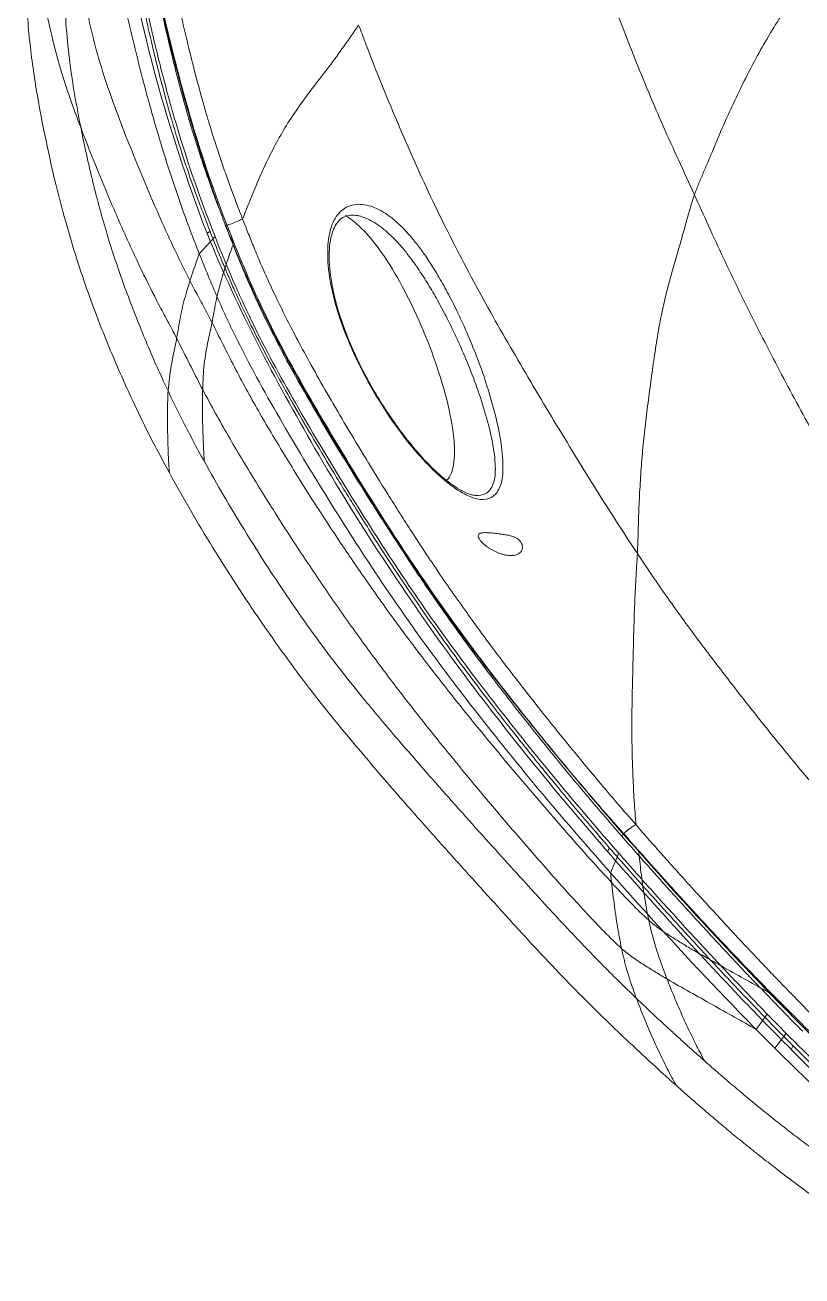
# Model space of a CAD drawing. Header units: inches. Extents: x 143011 to 144494, y -46023 to -44974.
# Drawn here: x 144004.98 to 144024.38, y -45946.46 to -45915.22 of the extents above; entities that cross this region are included whole.
import ezdxf

# ---------------------------------------------------------------- set-up
doc = ezdxf.new("R2010")
doc.units = ezdxf.units.IN
doc.header["$LTSCALE"] = 2
doc.header["$MEASUREMENT"] = 0
doc.layers.add('PRODUCT', color=1, linetype='CONTINUOUS', lineweight=15)

msp = doc.modelspace()

# ---------------------------------------------------------------- linework, layer by layer
at = {"layer": 'PRODUCT', "linetype": 'ByBlock'}
for p, q in [((144013.318, -45919.983), (144013.321, -45919.984)), ((144009.332, -45920.928), (144009.726, -45920.501)), ((144010.174, -45920.704), (144010.125, -45920.476)), ((144020.301, -45935.835), (144020.203, -45935.743)), ((144019.599, -45936.388), (144019.806, -45935.899)), ((144023.646, -45939.43), (144024.064, -45939.895)), ((144023.238, -45940.3), (144023.512, -45939.916)), ((144023.701, -45940.766), (144023.988, -45940.401))]:
    msp.add_line(p, q, dxfattribs=at)
for points, start_tangent, end_tangent in [([(144021.694, -45919.458), (144021.294, -45918.585), (144020.916, -45917.745), (144020.553, -45916.9), (144020.206, -45916.051), (144019.873, -45915.198), (144019.556, -45914.342), (144019.255, -45913.482), (144018.979, -45912.617), (144018.762, -45911.745), (144018.618, -45910.867), (144018.51, -45909.988), (144018.417, -45909.109), (144018.341, -45908.233)], (-0.414873, 0.909879), (-0.075542, 0.997143)), ([(144009.332, -45920.928), (144009.105, -45920.341), (144008.888, -45919.748), (144008.685, -45919.154), (144008.494, -45918.566), (144008.31, -45917.968), (144008.128, -45917.336), (144007.941, -45916.643), (144007.747, -45915.88), (144007.549, -45915.051), (144007.355, -45914.151), (144007.186, -45913.164), (144007.065, -45912.08), (144007.011, -45910.892), (144007.025, -45909.602)], (-0.368086, 0.929792), (0.0304, 0.999538)), ([(144009.518, -45920.401), (144008.4, -45917.056), (144007.547, -45913.153), (144007.386, -45909.805)], (-0.360668, 0.932694), (0.02387, 0.999715)), ([(144007.491, -45909.679), (144007.475, -45910.226), (144007.471, -45910.837), (144007.489, -45911.509), (144007.538, -45912.251), (144007.634, -45913.087), (144007.782, -45913.986), (144007.96, -45914.854), (144008.135, -45915.626), (144008.301, -45916.308), (144008.46, -45916.924), (144008.616, -45917.489), (144008.77, -45918.005), (144008.916, -45918.467), (144009.052, -45918.876), (144009.18, -45919.242), (144009.299, -45919.571), (144009.409, -45919.867)], (-0.036808, -0.999322), (0.352858, -0.935677)), ([(144007.532, -45909.689), (144007.582, -45912.11), (144007.753, -45913.463), (144008.033, -45914.869), (144008.376, -45916.302), (144008.769, -45917.737), (144009.726, -45920.501)], (-0.031136, -0.999515), (0.365944, -0.930637)), ([(144010.125, -45920.476), (144009.181, -45917.757), (144008.788, -45916.346), (144008.443, -45914.935), (144008.156, -45913.548), (144007.974, -45912.206), (144007.91, -45909.779)], (-0.366978, 0.93023), (0.027244, 0.999629)), ([(144007.915, -45909.815), (144007.906, -45911.094), (144007.97, -45912.275), (144008.105, -45913.353), (144008.287, -45914.335), (144008.49, -45915.234), (144008.695, -45916.064), (144008.893, -45916.811), (144009.084, -45917.494), (144009.277, -45918.141), (144009.48, -45918.781), (144009.698, -45919.425), (144009.93, -45920.069), (144010.174, -45920.704)], (-0.027736, -0.999615), (0.36894, -0.929453)), ([(144007.923, -45909.782), (144007.912, -45910.123), (144007.905, -45910.494), (144007.904, -45910.9), (144007.913, -45911.344), (144007.935, -45911.829), (144007.976, -45912.362), (144008.043, -45912.954), (144008.142, -45913.612), (144008.28, -45914.341), (144008.452, -45915.134), (144008.639, -45915.929), (144008.82, -45916.648), (144008.993, -45917.286), (144009.158, -45917.85), (144009.318, -45918.355), (144009.469, -45918.809), (144009.613, -45919.218), (144009.748, -45919.588), (144009.875, -45919.924)], (-0.036956, -0.999317), (0.357678, -0.933845)), ([(144008.356, -45909.757), (144008.346, -45910.094), (144008.34, -45910.46), (144008.34, -45910.859), (144008.349, -45911.294), (144008.373, -45911.769), (144008.414, -45912.291), (144008.481, -45912.869), (144008.579, -45913.513), (144008.716, -45914.23), (144008.888, -45915.016), (144009.074, -45915.804), (144009.254, -45916.517), (144009.426, -45917.148), (144009.589, -45917.705), (144009.746, -45918.204), (144009.896, -45918.653), (144010.037, -45919.057), (144010.171, -45919.424), (144010.296, -45919.757), (144010.413, -45920.061)], (-0.035112, -0.999383), (0.363939, -0.931423)), ([(144005.245, -45910.546), (144005.213, -45911.36), (144005.214, -45912.191), (144005.259, -45913.029), (144005.35, -45913.878), (144005.488, -45914.732), (144005.673, -45915.588), (144005.909, -45916.443), (144006.191, -45917.282), (144006.498, -45918.102), (144006.823, -45918.914), (144007.161, -45919.722), (144007.336, -45920.127), (144007.517, -45920.534), (144007.705, -45920.943), (144007.9, -45921.354), (144008.318, -45922.189), (144008.542, -45922.609), (144008.767, -45923.038)], (-0.055433, -0.998462), (0.455534, -0.890219)), ([(144009.65, -45922.646), (144009.436, -45922.24), (144009.224, -45921.842), (144009.02, -45921.445), (144008.824, -45921.048), (144008.454, -45920.256), (144008.106, -45919.462), (144007.774, -45918.667), (144007.455, -45917.872), (144007.157, -45917.073), (144006.888, -45916.271), (144006.664, -45915.462), (144006.488, -45914.652), (144006.356, -45913.844), (144006.269, -45913.041), (144006.225, -45912.246), (144006.223, -45911.453), (144006.255, -45910.656)], (-0.456131, 0.889913), (0.056387, 0.998409)), ([(144021.694, -45919.458), (144021.8, -45919.184), (144021.912, -45918.918), (144022.142, -45918.375), (144022.379, -45917.811), (144022.633, -45917.246), (144022.903, -45916.683), (144023.193, -45916.12), (144023.508, -45915.557), (144023.853, -45914.995), (144024.228, -45914.434), (144024.631, -45913.875), (144025.064, -45913.324), (144025.528, -45912.776), (144026.019, -45912.23), (144026.532, -45911.69), (144027.059, -45911.156)], (0.332006, 0.943277), (0.707817, 0.706396)), ([(144005.019, -45912.255), (144004.992, -45913.857), (144005.072, -45915.343), (144005.245, -45916.712), (144005.476, -45917.96), (144005.728, -45919.096), (144005.997, -45920.13), (144006.276, -45921.062), (144006.557, -45921.897), (144006.836, -45922.648), (144007.111, -45923.335), (144007.387, -45923.978), (144007.669, -45924.598), (144007.962, -45925.205), (144008.267, -45925.804), (144008.585, -45926.396)], (-0.05445, -0.998516), (0.480271, -0.87712)), ([(144005.991, -45912.487), (144005.964, -45914.422), (144006.102, -45916.161), (144006.364, -45917.723), (144006.678, -45919.146), (144007.037, -45920.462), (144007.45, -45921.705), (144007.913, -45922.903), (144008.41, -45924.048), (144008.932, -45925.127), (144009.459, -45926.117)], (-0.058442, -0.998291), (0.484307, -0.874898)), ([(144010.413, -45920.061), (144010.567, -45919.671), (144010.767, -45919.185), (144010.985, -45918.699), (144011.229, -45918.211), (144011.508, -45917.724), (144011.832, -45917.238), (144012.189, -45916.751), (144012.565, -45916.262), (144012.94, -45915.749), (144013.31, -45915.216)], (0.360656, 0.932699), (0.566399, 0.824131)), ([(144020.27, -45928.414), (144019.716, -45927.566), (144019.176, -45926.711), (144018.645, -45925.852), (144018.123, -45924.989), (144017.606, -45924.123), (144017.097, -45923.254), (144016.6, -45922.381), (144016.12, -45921.501), (144015.657, -45920.615), (144015.215, -45919.723), (144014.797, -45918.825), (144014.4, -45917.923), (144014.018, -45917.019), (144013.654, -45916.115), (144013.481, -45915.663), (144013.31, -45915.216)], (-0.555284, 0.831661), (-0.363245, 0.931694)), ([(144021.694, -45919.458), (144021.596, -45919.761), (144021.507, -45920.074), (144021.335, -45920.689), (144021.161, -45921.287), (144021, -45921.885), (144020.864, -45922.483), (144020.757, -45923.08), (144020.668, -45923.677), (144020.586, -45924.274), (144020.507, -45924.873), (144020.437, -45925.471), (144020.382, -45926.068), (144020.34, -45926.665), (144020.309, -45927.26), (144020.29, -45927.844), (144020.282, -45928.132), (144020.27, -45928.414)], (-0.331805, -0.943348), (-0.051913, -0.998652)), ([(144021.694, -45919.458), (144022.048, -45920.235), (144022.42, -45921.038), (144023.203, -45922.645), (144024.03, -45924.245), (144024.908, -45925.831), (144025.857, -45927.39), (144026.876, -45928.92), (144027.958, -45930.418), (144029.101, -45931.879), (144030.299, -45933.301), (144031.541, -45934.69), (144032.834, -45936.032), (144034.19, -45937.307), (144035.603, -45938.51), (144037.058, -45939.65), (144037.792, -45940.191), (144038.486, -45940.688)], (0.413448, -0.910528), (0.814971, -0.579501)), ([(144009.409, -45919.867), (144009.51, -45920.133), (144009.604, -45920.374)], (0.352858, -0.935677), (0.36462, -0.931156)), ([(144012.781, -45919.959), (144013.097, -45919.728)], (0.617595, 0.786496), (0.945947, 0.324322)), ([(144013.097, -45919.728), (144013.506, -45919.714)], (0.945947, 0.324322), (0.978945, -0.204122)), ([(144013.506, -45919.714), (144013.569, -45919.729)], (0.978945, -0.204122), (0.964554, -0.263887)), ([(144013.569, -45919.729), (144013.936, -45919.894), (144014.325, -45920.196)], (0.964554, -0.263887), (0.728945, -0.684573)), ([(144009.875, -45919.924), (144009.989, -45920.218)], (0.357678, -0.933845), (0.364346, -0.931264)), ([(144009.994, -45920.23), (144010.153, -45920.17), (144010.31, -45920.107), (144010.413, -45920.061)], (0.939884, 0.341494), (0.895138, 0.445789)), ([(144010.413, -45920.061), (144010.539, -45920.379), (144010.682, -45920.733), (144010.848, -45921.131), (144011.043, -45921.575), (144011.269, -45922.06), (144011.529, -45922.586), (144011.828, -45923.16), (144012.173, -45923.792), (144012.568, -45924.488), (144013.009, -45925.241), (144013.496, -45926.052), (144014.038, -45926.931), (144014.639, -45927.876), (144015.313, -45928.893), (144016.055, -45929.954), (144016.763, -45930.917), (144017.404, -45931.755), (144017.977, -45932.483), (144018.488, -45933.118), (144018.944, -45933.673), (144019.351, -45934.16), (144019.768, -45934.65), (144020.238, -45935.193)], (0.364286, -0.931287), (0.656762, -0.754098)), ([(144014.92, -45926.066), (144014.369, -45925.401), (144013.812, -45924.58), (144013.295, -45923.642), (144012.89, -45922.682), (144012.639, -45921.8), (144012.54, -45921.031), (144012.589, -45920.402), (144012.75, -45920.001)], (-0.676827, 0.736142), (0.563678, 0.825994)), ([(144012.915, -45920.026), (144012.687, -45920.314)], (-0.863517, -0.504319), (-0.401446, -0.915883)), ([(144012.75, -45920.001), (144012.781, -45919.959)], (0.563678, 0.825994), (0.617595, 0.786496)), ([(144013.321, -45919.982), (144013.241, -45919.969), (144012.915, -45920.026)], (-0.975358, 0.220627), (-0.863517, -0.504319)), ([(144012.971, -45919.969), (144013.023, -45920.002)], (0.854838, -0.518895), (0.836896, -0.547362)), ([(144013.023, -45920.002), (144013.202, -45920.133)], (0.836896, -0.547362), (0.774313, -0.632803)), ([(144013.202, -45920.133), (144013.347, -45920.262)], (0.774313, -0.632803), (0.725386, -0.688342)), ([(144013.321, -45919.984), (144013.45, -45920.023)], (0.973075, -0.230491), (0.936958, -0.349441)), ([(144013.45, -45920.023), (144013.703, -45920.149)], (0.936958, -0.349441), (0.852516, -0.5227)), ([(144013.703, -45920.149), (144014.075, -45920.436)], (0.852516, -0.5227), (0.733478, -0.679713)), ([(144014.325, -45920.196), (144014.495, -45920.369), (144014.68, -45920.581), (144014.878, -45920.839), (144015.091, -45921.149), (144015.317, -45921.515), (144015.552, -45921.937), (144015.794, -45922.418), (144016.04, -45922.961), (144016.284, -45923.566), (144016.515, -45924.228), (144016.719, -45924.942), (144016.868, -45925.671), (144016.913, -45926.317), (144016.827, -45926.774), (144016.626, -45927.014), (144016.348, -45927.062), (144016.035, -45926.968), (144015.722, -45926.787)], (0.729, -0.684514), (-0.824694, 0.565579)), ([(144009.542, -45920.457), (144009.519, -45920.4)], (-0.376886, 0.92626), (-0.375068, 0.926997)), ([(144009.526, -45920.396), (144009.604, -45920.374)], (0.509044, -0.860741), (0.93988, 0.341504)), ([(144019.503, -45935.831), (144015.765, -45931.195), (144012.22, -45925.79), (144009.542, -45920.457)], (-0.655743, 0.754984), (-0.376886, 0.92626)), ([(144009.604, -45920.374), (144009.906, -45921.127), (144010.049, -45921.467)], (0.364619, -0.931157), (0.393967, -0.919125)), ([(144009.726, -45920.501), (144010.645, -45922.617), (144011.735, -45924.655), (144012.917, -45926.644), (144014.156, -45928.6), (144015.47, -45930.505), (144016.862, -45932.35), (144019.806, -45935.899)], (0.365944, -0.930637), (0.659239, -0.751934)), ([(144009.989, -45920.218), (144009.994, -45920.23)], (0.364346, -0.931264), (0.364612, -0.931159)), ([(144009.994, -45920.23), (144010.12, -45920.55), (144010.265, -45920.908), (144010.434, -45921.311), (144010.632, -45921.761), (144010.862, -45922.253), (144011.126, -45922.786), (144011.428, -45923.367), (144011.776, -45924.005), (144012.174, -45924.705), (144012.617, -45925.463), (144013.106, -45926.277), (144013.649, -45927.159), (144014.252, -45928.11), (144014.93, -45929.134), (144015.676, -45930.202), (144016.387, -45931.172), (144017.031, -45932.014), (144017.606, -45932.746), (144018.119, -45933.384), (144018.576, -45933.941), (144018.985, -45934.431), (144019.404, -45934.923), (144019.875, -45935.468)], (0.364612, -0.93116), (0.656382, -0.754429)), ([(144020.203, -45935.743), (144018.681, -45933.974), (144017.226, -45932.177), (144015.836, -45930.349), (144014.53, -45928.471), (144013.302, -45926.546), (144012.13, -45924.589), (144011.045, -45922.577), (144010.125, -45920.476)], (-0.66132, 0.750103), (-0.366978, 0.93023)), ([(144012.687, -45920.314), (144012.578, -45920.893), (144012.65, -45921.717), (144012.924, -45922.713), (144013.375, -45923.761), (144013.931, -45924.737), (144014.532, -45925.582), (144015.133, -45926.258)], (-0.401446, -0.915883), (0.711014, -0.703178)), ([(144013.347, -45920.262), (144013.747, -45920.713)], (0.725386, -0.688342), (0.6078, -0.794091)), ([(144014.075, -45920.436), (144014.24, -45920.599), (144014.419, -45920.801), (144014.613, -45921.047), (144014.822, -45921.342), (144015.045, -45921.689), (144015.279, -45922.091), (144015.522, -45922.548), (144015.771, -45923.063), (144016.021, -45923.637), (144016.263, -45924.266), (144016.482, -45924.944), (144016.651, -45925.637), (144016.723, -45926.252), (144016.664, -45926.688), (144016.487, -45926.916), (144016.231, -45926.964), (144016.134, -45926.948)], (0.733515, -0.679673), (-0.972957, 0.230987)), ([(144009.65, -45922.646), (144009.697, -45922.396), (144009.745, -45922.139), (144009.868, -45921.63), (144010.024, -45921.136), (144010.174, -45920.704)], (0.195246, 0.980754), (0.328995, 0.944332)), ([(144010.174, -45920.704), (144010.62, -45921.775), (144011.117, -45922.826), (144012.24, -45924.865), (144013.447, -45926.851), (144014.711, -45928.79), (144016.044, -45930.659), (144017.436, -45932.451), (144018.857, -45934.178), (144020.301, -45935.835)], (0.368939, -0.929453), (0.66424, -0.747519)), ([(144013.747, -45920.713), (144013.883, -45920.898)], (0.6078, -0.794091), (0.575567, -0.817754)), ([(144009.332, -45920.928), (144009.313, -45920.981), (144009.141, -45921.479), (144008.984, -45921.985), (144008.86, -45922.513), (144008.813, -45922.78), (144008.767, -45923.038)], (-0.337606, -0.941288), (-0.181153, -0.983455)), ([(144019.599, -45936.388), (144018.099, -45934.656), (144016.643, -45932.873), (144015.234, -45931.039), (144013.893, -45929.138), (144012.626, -45927.172), (144011.413, -45925.162), (144010.286, -45923.092), (144009.785, -45922.022), (144009.332, -45920.928)], (-0.662883, 0.748723), (-0.368096, 0.929788)), ([(144013.883, -45920.898), (144014.399, -45921.742), (144014.874, -45922.731), (144015.275, -45923.777), (144015.555, -45924.762), (144015.692, -45925.592), (144015.678, -45926.202)], (0.575567, -0.817754), (-0.16717, -0.985928)), ([(144010.049, -45921.467), (144010.192, -45921.795), (144010.499, -45922.458), (144010.855, -45923.17), (144011.241, -45923.896), (144011.524, -45924.406)], (0.393967, -0.919125), (0.4903, -0.871554)), ([(144009.65, -45922.646), (144009.587, -45922.947), (144009.525, -45923.24), (144009.475, -45923.535), (144009.441, -45923.837), (144009.414, -45924.46), (144009.415, -45925.08), (144009.435, -45925.697), (144009.459, -45926.117)], (-0.195398, -0.980724), (0.067514, -0.997718)), ([(144009.65, -45922.646), (144009.928, -45923.198), (144010.21, -45923.756), (144010.504, -45924.308), (144010.809, -45924.854), (144011.444, -45925.929), (144012.103, -45926.988), (144012.782, -45928.031), (144013.481, -45929.058), (144014.2, -45930.068), (144014.94, -45931.059), (144015.699, -45932.031), (144016.473, -45932.988), (144017.259, -45933.933), (144018.056, -45934.866), (144018.863, -45935.789), (144019.275, -45936.247), (144019.694, -45936.703), (144020.12, -45937.155), (144020.555, -45937.573)], (0.45643, -0.889759), (0.743526, -0.668707)), ([(144008.585, -45926.396), (144008.571, -45926.178), (144008.545, -45925.545), (144008.539, -45924.909), (144008.562, -45924.268), (144008.647, -45923.652), (144008.706, -45923.349), (144008.767, -45923.038)], (-0.065106, 0.997878), (0.178941, 0.98386)), ([(144008.767, -45923.038), (144009.055, -45923.61), (144009.35, -45924.193), (144009.659, -45924.771), (144009.979, -45925.341), (144010.636, -45926.449), (144011.309, -45927.529), (144012.002, -45928.593), (144012.714, -45929.642), (144013.448, -45930.675), (144014.203, -45931.688), (144014.975, -45932.679), (144015.759, -45933.65), (144016.553, -45934.607), (144017.358, -45935.55), (144018.171, -45936.482), (144018.586, -45936.943), (144019.009, -45937.403), (144019.439, -45937.858), (144019.876, -45938.279)], (0.454203, -0.890898), (0.743217, -0.66905)), ([(144011.524, -45924.406), (144011.663, -45924.651), (144012.13, -45925.458), (144012.652, -45926.333), (144013.241, -45927.293), (144013.902, -45928.338), (144014.563, -45929.338), (144015.168, -45930.211), (144015.717, -45930.973), (144016.218, -45931.644), (144016.675, -45932.242), (144017.084, -45932.764), (144017.446, -45933.22), (144017.771, -45933.624), (144018.063, -45933.982), (144018.321, -45934.295), (144018.553, -45934.573), (144018.776, -45934.838), (144019.013, -45935.117), (144019.279, -45935.427)], (0.4903, -0.871554), (0.652913, -0.757433)), ([(144009.459, -45926.117), (144010.457, -45927.827), (144011.521, -45929.473), (144012.519, -45930.877), (144013.462, -45932.074), (144014.342, -45933.119), (144015.151, -45934.049), (144015.892, -45934.884), (144016.569, -45935.638), (144017.189, -45936.323), (144017.757, -45936.949), (144018.282, -45937.519), (144018.768, -45938.036), (144019.218, -45938.504), (144019.637, -45938.927), (144020.025, -45939.31), (144020.383, -45939.654), (144020.704, -45939.957), (144020.985, -45940.218), (144021.238, -45940.449), (144021.473, -45940.663), (144021.707, -45940.873), (144021.944, -45941.084)], (0.484333, -0.874884), (0.749142, -0.66241)), ([(144015.295, -45926.442), (144014.92, -45926.066)], (-0.737694, 0.675135), (-0.676827, 0.736142)), ([(144008.585, -45926.396), (144009.663, -45928.255), (144010.879, -45930.122), (144012.088, -45931.789), (144013.234, -45933.207), (144014.291, -45934.444), (144015.263, -45935.545), (144016.151, -45936.534), (144016.962, -45937.43), (144017.707, -45938.243), (144018.4, -45938.976), (144019.048, -45939.636), (144019.65, -45940.226), (144020.207, -45940.754), (144020.727, -45941.235), (144021.226, -45941.686)], (0.480297, -0.877106), (0.745036, -0.667025)), ([(144015.133, -45926.258), (144015.4, -45926.505)], (0.711014, -0.703178), (0.760854, -0.648923)), ([(144015.384, -45926.522), (144015.295, -45926.442)], (-0.753707, 0.65721), (-0.737694, 0.675135)), ([(144015.678, -45926.202), (144015.519, -45926.575), (144015.505, -45926.588)], (-0.16717, -0.985928), (-0.739695, -0.672942)), ([(144015.426, -45926.559), (144015.384, -45926.522)], (-0.761344, 0.648348), (-0.753707, 0.65721)), ([(144015.401, -45926.505), (144015.629, -45926.685)], (0.761364, -0.648324), (0.809591, -0.586995)), ([(144015.722, -45926.787), (144015.426, -45926.559)], (-0.824694, 0.565579), (-0.761324, 0.648372)), ([(144015.629, -45926.685), (144016.035, -45926.915), (144016.131, -45926.947)], (0.809591, -0.586995), (0.968691, -0.248268)), ([(144017.103, -45927.972), (144016.994, -45927.949), (144016.898, -45927.933), (144016.81, -45927.922), (144016.73, -45927.912), (144016.657, -45927.905), (144016.591, -45927.899), (144016.532, -45927.895), (144016.478, -45927.893), (144016.429, -45927.894), (144016.385, -45927.899), (144016.348, -45927.909), (144016.32, -45927.924), (144016.301, -45927.948), (144016.297, -45927.987), (144016.317, -45928.043), (144016.357, -45928.1), (144016.404, -45928.151), (144016.454, -45928.196), (144016.508, -45928.238), (144016.565, -45928.278), (144016.626, -45928.316), (144016.692, -45928.351), (144016.759, -45928.383), (144016.83, -45928.411), (144016.904, -45928.434), (144016.981, -45928.452)], (-0.965937, 0.258778), (0.982638, -0.185531)), ([(144017.369, -45928.362), (144017.388, -45928.326), (144017.399, -45928.288), (144017.401, -45928.245), (144017.391, -45928.193), (144017.362, -45928.133), (144017.317, -45928.079), (144017.266, -45928.04), (144017.212, -45928.011), (144017.158, -45927.989), (144017.103, -45927.972)], (0.573763, 0.819021), (-0.965937, 0.258778)), ([(144016.981, -45928.452), (144017.061, -45928.463), (144017.143, -45928.465), (144017.224, -45928.453), (144017.302, -45928.422), (144017.369, -45928.362)], (0.982638, -0.185531), (0.573763, 0.819021)), ([(144020.27, -45928.414), (144020.234, -45929.05), (144020.203, -45929.675), (144020.181, -45930.293), (144020.166, -45930.911), (144020.151, -45931.53), (144020.137, -45932.15), (144020.132, -45932.764), (144020.14, -45933.372), (144020.159, -45933.98), (144020.19, -45934.586), (144020.238, -45935.193)], (-0.060117, -0.998191), (0.093859, -0.995586)), ([(144020.27, -45928.414), (144020.607, -45928.917), (144020.951, -45929.417), (144021.663, -45930.403), (144022.396, -45931.374), (144023.144, -45932.336), (144023.907, -45933.286), (144024.689, -45934.222), (144025.483, -45935.149), (144026.286, -45936.068), (144027.098, -45936.979), (144027.919, -45937.881), (144028.757, -45938.767), (144029.622, -45939.626), (144030.511, -45940.458), (144031.416, -45941.269), (144032.313, -45942.045)], (0.553754, -0.83268), (0.761869, -0.647731)), ([(144017.59, -45932.636), (144018.001, -45933.147), (144018.375, -45933.603), (144018.713, -45934.008)], (0.62238, -0.782715), (0.645518, -0.763745)), ([(144019.875, -45935.468), (144020.002, -45935.345), (144020.14, -45935.241), (144020.238, -45935.193)], (0.673023, 0.739622), (0.98177, 0.19007)), ([(144020.238, -45935.193), (144020.575, -45935.579), (144020.88, -45935.923), (144021.174, -45936.253), (144021.49, -45936.603), (144021.839, -45936.989), (144022.225, -45937.41), (144022.629, -45937.848), (144023.008, -45938.253), (144023.344, -45938.608), (144023.643, -45938.922), (144023.912, -45939.201), (144024.154, -45939.45), (144024.373, -45939.674), (144024.57, -45939.874), (144024.75, -45940.055)], (0.656703, -0.754149), (0.705447, -0.708762)), ([(144019.279, -45935.427), (144019.577, -45935.771)], (0.652913, -0.757433), (0.656182, -0.754603)), ([(144019.875, -45935.468), (144020.213, -45935.855), (144020.519, -45936.201), (144020.814, -45936.532), (144021.13, -45936.883), (144021.481, -45937.269), (144021.867, -45937.692), (144022.273, -45938.131), (144022.652, -45938.538), (144022.989, -45938.895), (144023.289, -45939.209), (144023.559, -45939.489), (144023.802, -45939.74), (144024.021, -45939.964), (144024.219, -45940.165), (144024.4, -45940.347)], (0.656286, -0.754512), (0.70519, -0.709018)), ([(144019.534, -45935.855), (144019.537, -45935.822), (144019.577, -45935.771)], (-0.331758, 0.943365), (0.673275, 0.739393)), ([(144019.577, -45935.771), (144019.598, -45935.795)], (0.656087, -0.754685), (0.656295, -0.754504)), ([(144019.598, -45935.795), (144019.878, -45936.116)], (0.656295, -0.754504), (0.659606, -0.751611)), ([(144024.064, -45939.895), (144022.112, -45937.852), (144020.203, -45935.743)], (-0.702806, 0.711382), (-0.66132, 0.750103)), ([(144019.527, -45935.858), (144019.503, -45935.831)], (-0.656006, 0.754756), (-0.655743, 0.754984)), ([(144024.023, -45940.713), (144022.806, -45939.461), (144021.075, -45937.598), (144019.527, -45935.858)], (-0.703901, 0.710298), (-0.657193, 0.753722)), ([(144019.806, -45935.899), (144020.711, -45936.919), (144023.512, -45939.916)], (0.659239, -0.751934), (0.698077, -0.716022)), ([(144019.878, -45936.116), (144020.145, -45936.419), (144020.389, -45936.693), (144020.637, -45936.97), (144020.909, -45937.271), (144021.204, -45937.596), (144021.525, -45937.948), (144021.876, -45938.329), (144022.257, -45938.739), (144022.672, -45939.18), (144023.125, -45939.653), (144023.62, -45940.165), (144024.159, -45940.711)], (0.659606, -0.751611), (0.70528, -0.708928)), ([(144020.301, -45935.835), (144021.951, -45937.655), (144023.646, -45939.43)], (0.66424, -0.747519), (0.700587, -0.713567)), ([(144020.301, -45935.835), (144020.36, -45936.376), (144020.444, -45936.974), (144020.555, -45937.573)], (0.098203, -0.995166), (0.205104, -0.97874)), ([(144023.238, -45940.3), (144022.313, -45939.346), (144019.599, -45936.388)], (-0.701767, 0.712407), (-0.662883, 0.748723)), ([(144019.599, -45936.388), (144019.608, -45936.47), (144019.642, -45936.77), (144019.678, -45937.071), (144019.719, -45937.373), (144019.764, -45937.675), (144019.79, -45937.826), (144019.816, -45937.977), (144019.845, -45938.128), (144019.86, -45938.204), (144019.876, -45938.279)], (0.112252, -0.99368), (0.204156, -0.978938)), ([(144020.555, -45937.573), (144020.835, -45937.796), (144021.119, -45937.984), (144021.403, -45938.161), (144021.685, -45938.329), (144022.24, -45938.644), (144022.795, -45938.955), (144023.352, -45939.265), (144023.646, -45939.43)], (0.741371, -0.671095), (0.872003, -0.489501)), ([(144020.555, -45937.573), (144020.67, -45938.044), (144020.816, -45938.512), (144020.984, -45938.971), (144021.162, -45939.421), (144021.351, -45939.864), (144021.549, -45940.298), (144021.758, -45940.723), (144021.944, -45941.084)], (0.203288, -0.979119), (0.464825, -0.885403)), ([(144019.876, -45938.279), (144019.888, -45938.339), (144019.901, -45938.399), (144019.93, -45938.518), (144019.96, -45938.638), (144019.992, -45938.758), (144020.063, -45938.998), (144020.141, -45939.236), (144020.225, -45939.471), (144020.314, -45939.704), (144020.501, -45940.164), (144020.699, -45940.618), (144020.908, -45941.063), (144021.128, -45941.498), (144021.227, -45941.686)], (0.201362, -0.979517), (0.468915, -0.883243)), ([(144023.238, -45940.3), (144022.698, -45939.995), (144022.139, -45939.68), (144021.581, -45939.365), (144021.021, -45939.047), (144020.737, -45938.876), (144020.449, -45938.696), (144020.16, -45938.505), (144019.876, -45938.279)], (-0.868962, 0.494879), (-0.741603, 0.670839)), ([(144023.646, -45939.43), (144024.374, -45940.16), (144025.021, -45940.791), (144025.611, -45941.351), (144026.15, -45941.848), (144026.646, -45942.294), (144027.107, -45942.693), (144027.53, -45943.049), (144027.919, -45943.364), (144028.279, -45943.646), (144028.613, -45943.9), (144028.927, -45944.132), (144029.221, -45944.342), (144029.494, -45944.532), (144029.745, -45944.701), (144029.972, -45944.851), (144030.175, -45944.981), (144030.362, -45945.098), (144030.538, -45945.206), (144030.712, -45945.31), (144030.887, -45945.413), (144031.061, -45945.513)], (0.700586, -0.713568), (0.870477, -0.49221)), ([(144023.512, -45939.916), (144023.988, -45940.401)], (0.698077, -0.716022), (0.704042, -0.710159)), ([(144031.349, -45945.834), (144029.407, -45944.594), (144027.574, -45943.173), (144025.811, -45941.599), (144024.064, -45939.895)], (-0.872296, 0.488978), (-0.702806, 0.711382)), ([(144023.701, -45940.766), (144023.238, -45940.3)], (-0.708607, 0.705603), (-0.701767, 0.712407)), ([(144023.988, -45940.401), (144025.694, -45942.059), (144027.46, -45943.63), (144029.306, -45945.054), (144031.232, -45946.28)], (0.704042, -0.710159), (0.873644, -0.486566)), ([(144030.769, -45946.45), (144030.539, -45946.318), (144030.31, -45946.183), (144030.09, -45946.049), (144029.873, -45945.914), (144029.641, -45945.765), (144029.389, -45945.599), (144029.119, -45945.416), (144028.832, -45945.215), (144028.522, -45944.993), (144028.189, -45944.746), (144027.829, -45944.471), (144027.44, -45944.165), (144027.019, -45943.824), (144026.569, -45943.443), (144026.086, -45943.018), (144025.562, -45942.545), (144024.993, -45942.018), (144024.381, -45941.433), (144023.701, -45940.766)], (-0.871454, 0.490477), (-0.708668, 0.705542)), ([(144024.089, -45940.779), (144024.023, -45940.713)], (-0.704642, 0.709563), (-0.703901, 0.710298)), ([(144024.117, -45940.808), (144024.089, -45940.779)], (-0.704964, 0.709243), (-0.704642, 0.709563)), ([(144024.122, -45940.806), (144024.123, -45940.765), (144024.159, -45940.711)], (-0.428238, 0.903666), (0.605929, 0.795519)), ([(144031.066, -45946.457), (144029.07, -45945.159), (144026.473, -45943.05), (144024.117, -45940.808)], (-0.870072, 0.492925), (-0.704793, 0.709413)), ([(144024.159, -45940.711), (144024.259, -45940.812), (144024.359, -45940.912)], (0.705288, -0.708921), (0.708238, -0.705974)), ([(144021.944, -45941.084), (144022.23, -45941.335), (144022.54, -45941.602), (144022.876, -45941.886), (144023.242, -45942.189), (144023.63, -45942.503), (144024.022, -45942.812), (144024.4, -45943.102), (144024.753, -45943.367), (144025.069, -45943.598), (144025.345, -45943.795), (144025.591, -45943.968), (144025.822, -45944.126), (144026.052, -45944.281), (144026.288, -45944.435), (144026.525, -45944.588)], (0.749212, -0.662331), (0.843037, -0.537856)), ([(144024.359, -45940.912), (144024.458, -45941.011), (144024.558, -45941.109), (144024.658, -45941.208)], (0.708238, -0.705974), (0.713052, -0.701111)), ([(144021.226, -45941.686), (144021.501, -45941.931), (144021.785, -45942.179), (144022.071, -45942.425), (144022.36, -45942.669), (144022.671, -45942.928), (144023.012, -45943.206), (144023.381, -45943.5), (144023.783, -45943.812), (144024.222, -45944.144), (144024.674, -45944.476), (144025.106, -45944.783), (144025.505, -45945.056), (144025.866, -45945.294), (144026.19, -45945.502)], (0.745106, -0.666947), (0.844254, -0.535943))]:
    msp.add_spline(points, degree=3, dxfattribs=dict(at, start_tangent=start_tangent, end_tangent=end_tangent))

doc.saveas('drawing.dxf')
